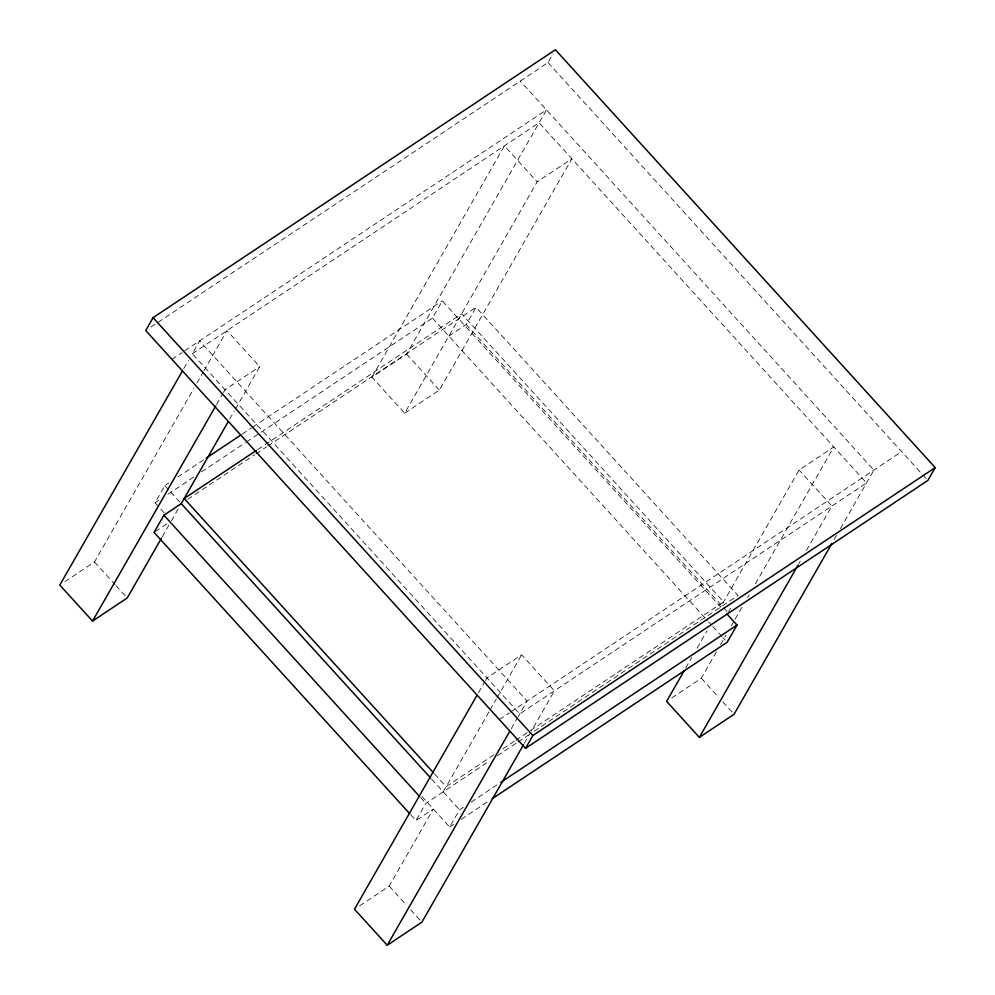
<?xml version="1.0" encoding="UTF-8"?>
<svg xmlns="http://www.w3.org/2000/svg" width="995" height="995" viewBox="0 0 995 995"><rect width="100%" height="100%" fill="white"/><g stroke="black" fill="none" stroke-linecap="round" stroke-linejoin="round"><path stroke-width="0.75" stroke-dasharray="4.97 3.73" d="M183.814 368.498L188.441 360.426M192.296 353.71L539.116 122.746L866.533 482.961L519.713 713.912L192.296 353.71L199.647 340.85L527.076 701.065L518.171 716.599M64.936 581.615L94.488 561.951L193.851 388.448M196.935 383.063L203.092 372.304M203.863 370.961L226.972 330.614L259.72 366.633L235.056 409.691M164.225 512.972L155.021 502.848L164.871 485.635L168.74 483.06M216.562 404.517L222.718 393.759M223.489 392.416L225.032 389.729L259.72 366.633M162.26 536.815L169.1 524.838M171.389 520.858L178.217 508.942M229.658 419.106L234.285 411.034M150.879 327.069L548.021 62.598L553.183 53.606M371.943 377.18L504.428 145.842L537.176 181.861L404.691 413.199L371.943 377.18L406.632 354.083L546.479 109.898L183.254 351.77M246.648 441.83L432.477 318.077L442.327 300.876L720.641 607.049L799.109 470.026L833.798 446.929L755.23 584.127M448.844 336.086L466.195 324.544L476.045 307.343L737.979 595.507L533.519 731.661M404.691 413.199L439.367 390.102L571.851 158.765L537.176 181.861M478.495 692.682L484.664 681.923M485.436 680.58L486.965 677.893L521.654 654.797L554.402 690.816L531.293 731.163M410.773 814.83L415.985 820.564L425.835 803.363L489.639 760.876M359.618 905.811L389.169 886.135L433.322 809.022L415.985 820.564M443.185 791.821L489.279 711.313M490.05 709.97L496.219 699.199M496.99 697.856L521.654 654.797M421.843 796.398L449.703 827.032L459.553 809.83L463.421 807.243M511.243 728.713L517.4 717.942M524.353 743.265L530.522 732.507M685.654 668.13L691.749 657.496M697.085 648.193L706.985 630.905M728.129 612.709L731.922 606.092M671.762 697.943L701.301 678.267L716.711 651.377M720.567 644.648L725.952 635.233M731.35 625.818L734.422 620.432M735.193 619.089L742.133 606.987M747.519 597.572L749.061 594.886M798.736 563.891L800.279 561.192M806.435 550.434L831.857 506.057L799.109 470.026M834.183 539.439L836.496 535.409M840.352 528.681L873.896 470.1L520.285 81.08M171.911 359.332L181.998 352.616M177.782 477.053L203.589 459.864M242.307 434.081L251.337 428.061M252.63 427.203L442.327 300.876M155.021 502.848L158.889 500.261M167.919 494.254L193.739 477.065M201.475 471.904L245.355 442.688M257.742 449.529L461.643 313.748L723.589 601.913L528.718 731.673M187.694 499.353L254.807 454.665M256.088 453.807L266.411 446.929M267.705 446.071L476.045 307.343M155.282 531.579L167.67 523.333M499.328 719.534L509.415 712.818M510.684 711.972L901.644 451.63M493.868 754.882L446.121 786.672L434.641 774.048M502.91 748.862L514.527 741.126M515.808 740.268L527.425 732.531M497.376 755.727L516.741 742.83M518.034 741.971L528.357 735.094M471.17 802.094L498.271 784.048M449.703 827.032L453.571 824.457M461.319 819.295L488.408 801.249M548.021 62.598L921.793 473.794M922.8 474.901L926.83 479.329M466.195 324.544L727.084 611.564M432.477 318.077L707.656 620.805M708.701 621.962L710.791 624.251M712.83 626.502L722.047 636.638M723.067 637.758L725.106 640.009M406.632 354.083L439.367 390.102M701.301 678.267L718.701 697.408M722.793 701.91L733.029 713.166M164.871 485.635L180.219 502.525M431.706 779.184L459.553 809.83M420.624 797.629L425.835 803.363M94.488 561.951L114.947 584.463M115.967 585.582L127.223 597.97M389.169 886.135L406.557 905.263M410.649 909.778L419.865 919.902"/><path stroke-width="1.49" d="M153.068 317.666L145.718 330.514L525.522 748.352L927.837 480.448L935.2 467.588L555.384 49.75L153.068 317.666L532.885 735.504L525.522 748.352M182.284 371.185L59.799 585.048L92.547 621.067L127.223 597.97L161.488 538.133M92.547 621.067L215.791 405.86M228.116 421.805L181.239 503.657L163.901 515.199L154.051 532.4L409.729 813.686M476.953 695.381L354.481 909.231L387.229 945.25L421.905 922.154L523.581 744.621M387.229 945.25L509.701 731.4M684.137 670.792L666.625 701.363L699.361 737.394L734.049 714.298L831.87 543.481M726.773 613.803L737.009 625.059L727.158 642.26L492.289 798.674M699.361 737.394L797.965 565.235M206.164 458.135L241.014 434.939M256.461 450.387L184.187 498.507L433.596 772.904M532.885 735.504L935.2 467.588M500.846 782.331L737.009 625.059M181.239 503.657L430.661 778.04M163.901 515.199L419.579 796.473"/></g></svg>
